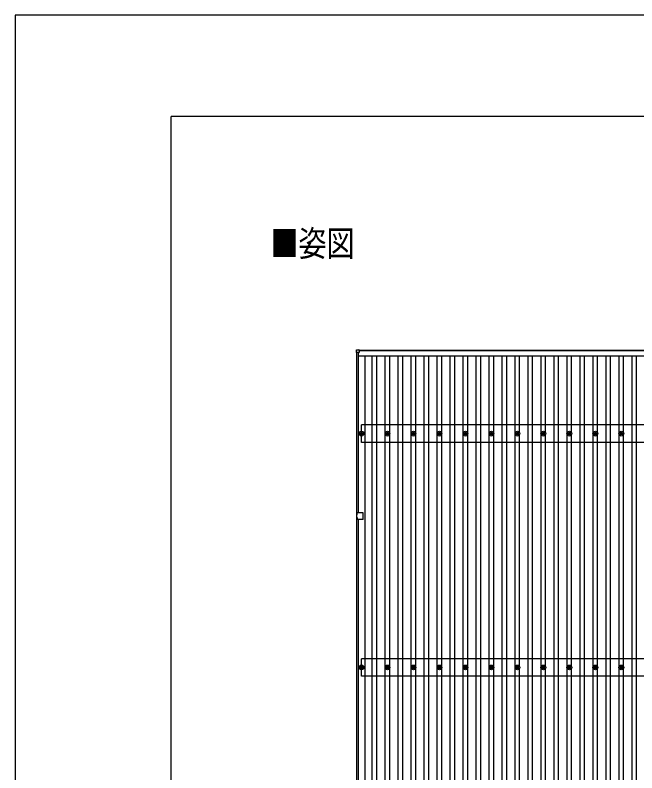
# Model space of a CAD drawing. Units: millimetres, scale not verified. Extents: x -16820 to 16820, y -11880 to 11880.
# Drawn here: x -16820 to -12035, y 6047 to 11880 of the extents above; entities that cross this region are included whole.
import ezdxf
from ezdxf.enums import TextEntityAlignment as Align

# ---------------------------------------------------------------- set-up
doc = ezdxf.new("R2010")
doc.units = ezdxf.units.MM
doc.header["$LTSCALE"] = 50
for name, color, linetype in [('0-2_USER1', 3, 'Continuous'), ('0-4_YKK_13', 4, 'Continuous'), ('0-5_YKK_A1', 4, 'Continuous'), ('0-7_YKK_ZWAK', 7, 'Continuous')]:
    doc.layers.add(name, color=color, linetype=linetype)
doc.styles.add('ＭＳ ゴシック', font='')
doc.styles.get('ＭＳ ゴシック').set_extended_font_data('MS Gothic')

msp = doc.modelspace()

# ---------------------------------------------------------------- linework, layer by layer
at = {"layer": '0-4_YKK_13'}
for p, q in [((-14192.47, 9284.3), (-14192.47, 9302.3)), ((-14191.47, 9303.3), (-14173.47, 9303.3)), ((-14173.47, 9283.3), (-14191.47, 9283.3)), ((-14172.47, 9302.3), (-14172.47, 9284.3)), ((-14164.17, 8660.11), (-14159.76, 8660.11)), ((-14164.17, 8656.61), (-14159.76, 8656.61)), ((-14155.92, 8668.36), (-14155.92, 8663.95)), ((-14155.92, 8652.78), (-14155.92, 8648.37)), ((-14152.42, 8668.36), (-14152.42, 8663.95)), ((-14152.42, 8652.78), (-14152.42, 8648.37)), ((-14148.59, 8660.11), (-14144.18, 8660.11)), ((-14148.59, 8656.61), (-14144.18, 8656.61)), ((-13964.17, 8660.11), (-13959.76, 8660.11)), ((-13964.17, 8656.61), (-13959.76, 8656.61)), ((-13955.92, 8668.36), (-13955.92, 8663.95)), ((-13955.92, 8652.78), (-13955.92, 8648.37)), ((-13952.42, 8668.36), (-13952.42, 8663.95)), ((-13952.42, 8652.78), (-13952.42, 8648.37)), ((-13948.59, 8660.11), (-13944.18, 8660.11)), ((-13948.59, 8656.61), (-13944.18, 8656.61)), ((-13764.17, 8660.11), (-13759.76, 8660.11)), ((-13764.17, 8656.61), (-13759.76, 8656.61)), ((-13755.93, 8668.36), (-13755.93, 8663.95)), ((-13755.93, 8652.78), (-13755.93, 8648.37)), ((-13752.43, 8668.36), (-13752.43, 8663.95)), ((-13752.43, 8652.78), (-13752.43, 8648.37)), ((-13748.59, 8660.11), (-13744.18, 8660.11)), ((-13748.59, 8656.61), (-13744.18, 8656.61)), ((-13564.17, 8660.11), (-13559.76, 8660.11)), ((-13564.17, 8656.61), (-13559.76, 8656.61)), ((-13555.93, 8668.36), (-13555.93, 8663.95)), ((-13555.93, 8652.78), (-13555.93, 8648.37)), ((-13552.43, 8668.36), (-13552.43, 8663.95)), ((-13552.43, 8652.78), (-13552.43, 8648.37)), ((-13548.59, 8660.11), (-13544.18, 8660.11)), ((-13548.59, 8656.61), (-13544.18, 8656.61)), ((-13364.17, 8660.11), (-13359.76, 8660.11)), ((-13364.17, 8656.61), (-13359.76, 8656.61)), ((-13355.93, 8668.36), (-13355.93, 8663.95)), ((-13355.93, 8652.78), (-13355.93, 8648.37)), ((-13352.43, 8668.36), (-13352.43, 8663.95)), ((-13352.43, 8652.78), (-13352.43, 8648.37)), ((-13348.59, 8660.11), (-13344.18, 8660.11)), ((-13348.59, 8656.61), (-13344.18, 8656.61)), ((-13164.17, 8660.11), (-13159.76, 8660.11)), ((-13164.17, 8656.61), (-13159.76, 8656.61)), ((-13155.93, 8668.36), (-13155.93, 8663.95)), ((-13155.93, 8652.78), (-13155.93, 8648.37)), ((-13152.43, 8668.36), (-13152.43, 8663.95)), ((-13152.43, 8652.78), (-13152.43, 8648.37)), ((-13148.59, 8660.11), (-13144.18, 8660.11)), ((-13148.59, 8656.61), (-13144.18, 8656.61)), ((-12964.17, 8660.11), (-12959.76, 8660.11)), ((-12964.17, 8656.61), (-12959.76, 8656.61)), ((-12955.93, 8668.36), (-12955.93, 8663.95)), ((-12955.93, 8652.78), (-12955.93, 8648.37)), ((-12952.43, 8668.36), (-12952.43, 8663.95)), ((-12952.43, 8652.78), (-12952.43, 8648.37)), ((-12948.59, 8660.11), (-12944.18, 8660.11)), ((-12948.59, 8656.61), (-12944.18, 8656.61)), ((-12764.17, 8660.11), (-12759.76, 8660.11)), ((-12764.17, 8656.61), (-12759.76, 8656.61)), ((-12755.93, 8668.36), (-12755.93, 8663.95)), ((-12755.93, 8652.78), (-12755.93, 8648.37)), ((-12752.43, 8668.36), (-12752.43, 8663.95)), ((-12752.43, 8652.78), (-12752.43, 8648.37)), ((-12748.59, 8660.11), (-12744.18, 8660.11)), ((-12748.59, 8656.61), (-12744.18, 8656.61)), ((-12564.17, 8660.11), (-12559.76, 8660.11)), ((-12564.17, 8656.61), (-12559.76, 8656.61)), ((-12555.93, 8668.36), (-12555.93, 8663.95)), ((-12555.93, 8652.78), (-12555.93, 8648.37)), ((-12552.43, 8668.36), (-12552.43, 8663.95)), ((-12552.43, 8652.78), (-12552.43, 8648.37)), ((-12548.59, 8660.11), (-12544.18, 8660.11)), ((-12548.59, 8656.61), (-12544.18, 8656.61)), ((-12364.17, 8660.11), (-12359.76, 8660.11)), ((-12364.17, 8656.61), (-12359.76, 8656.61)), ((-12355.93, 8668.36), (-12355.93, 8663.95)), ((-12355.93, 8652.78), (-12355.93, 8648.37)), ((-12352.43, 8668.36), (-12352.43, 8663.95)), ((-12352.43, 8652.78), (-12352.43, 8648.37)), ((-12348.59, 8660.11), (-12344.18, 8660.11)), ((-12348.59, 8656.61), (-12344.18, 8656.61)), ((-12164.17, 8660.11), (-12159.76, 8660.11)), ((-12164.17, 8656.61), (-12159.76, 8656.61)), ((-12155.93, 8668.36), (-12155.93, 8663.95)), ((-12155.93, 8652.78), (-12155.93, 8648.37)), ((-12152.43, 8668.36), (-12152.43, 8663.95)), ((-12152.43, 8652.78), (-12152.43, 8648.37)), ((-12148.59, 8660.11), (-12144.18, 8660.11)), ((-12148.59, 8656.61), (-12144.18, 8656.61)), ((-14189.67, 8013.09), (-14189.67, 8033.09)), ((-14188.17, 8033.09), (-14189.67, 8033.09)), ((-14188.17, 8013.09), (-14189.67, 8013.09)), ((-14188.17, 8033.09), (-14188.17, 8047.09)), ((-14188.17, 8013.09), (-14188.17, 7999.09)), ((-14165.57, 8048.09), (-14187.17, 8048.09)), ((-14165.57, 7998.09), (-14187.17, 7998.09)), ((-14142.17, 8048.09), (-14164.77, 8048.09)), ((-14142.17, 7998.09), (-14164.77, 7998.09)), ((-14141.17, 8023.49), (-14141.17, 8047.09)), ((-14141.17, 7999.09), (-14141.17, 8022.69)), ((-14164.17, 6860.11), (-14159.76, 6860.11)), ((-14164.17, 6856.61), (-14159.76, 6856.61)), ((-14155.92, 6868.36), (-14155.92, 6863.95)), ((-14155.92, 6852.78), (-14155.92, 6848.37)), ((-14152.42, 6868.36), (-14152.42, 6863.95)), ((-14152.42, 6852.78), (-14152.42, 6848.37)), ((-14148.59, 6860.11), (-14144.18, 6860.11)), ((-14148.59, 6856.61), (-14144.18, 6856.61)), ((-13964.17, 6860.11), (-13959.76, 6860.11)), ((-13964.17, 6856.61), (-13959.76, 6856.61)), ((-13955.92, 6868.36), (-13955.92, 6863.95)), ((-13955.92, 6852.78), (-13955.92, 6848.37)), ((-13952.42, 6868.36), (-13952.42, 6863.95)), ((-13952.42, 6852.78), (-13952.42, 6848.37)), ((-13948.59, 6860.11), (-13944.18, 6860.11)), ((-13948.59, 6856.61), (-13944.18, 6856.61)), ((-13764.17, 6860.11), (-13759.76, 6860.11)), ((-13764.17, 6856.61), (-13759.76, 6856.61)), ((-13755.93, 6868.36), (-13755.93, 6863.95)), ((-13755.93, 6852.78), (-13755.93, 6848.37)), ((-13752.43, 6868.36), (-13752.43, 6863.95)), ((-13752.43, 6852.78), (-13752.43, 6848.37)), ((-13748.59, 6860.11), (-13744.18, 6860.11)), ((-13748.59, 6856.61), (-13744.18, 6856.61)), ((-13564.17, 6860.11), (-13559.76, 6860.11)), ((-13564.17, 6856.61), (-13559.76, 6856.61)), ((-13555.93, 6868.36), (-13555.93, 6863.95)), ((-13555.93, 6852.78), (-13555.93, 6848.37)), ((-13552.43, 6868.36), (-13552.43, 6863.95)), ((-13552.43, 6852.78), (-13552.43, 6848.37)), ((-13548.59, 6860.11), (-13544.18, 6860.11)), ((-13548.59, 6856.61), (-13544.18, 6856.61)), ((-13364.17, 6860.11), (-13359.76, 6860.11)), ((-13364.17, 6856.61), (-13359.76, 6856.61)), ((-13355.93, 6868.36), (-13355.93, 6863.95)), ((-13355.93, 6852.78), (-13355.93, 6848.37)), ((-13352.43, 6868.36), (-13352.43, 6863.95)), ((-13352.43, 6852.78), (-13352.43, 6848.37)), ((-13348.59, 6860.11), (-13344.18, 6860.11)), ((-13348.59, 6856.61), (-13344.18, 6856.61)), ((-13164.17, 6860.11), (-13159.76, 6860.11)), ((-13164.17, 6856.61), (-13159.76, 6856.61)), ((-13155.93, 6868.36), (-13155.93, 6863.95)), ((-13155.93, 6852.78), (-13155.93, 6848.37)), ((-13152.43, 6868.36), (-13152.43, 6863.95)), ((-13152.43, 6852.78), (-13152.43, 6848.37)), ((-13148.59, 6860.11), (-13144.18, 6860.11)), ((-13148.59, 6856.61), (-13144.18, 6856.61)), ((-12964.17, 6860.11), (-12959.76, 6860.11)), ((-12964.17, 6856.61), (-12959.76, 6856.61)), ((-12955.93, 6868.36), (-12955.93, 6863.95)), ((-12955.93, 6852.78), (-12955.93, 6848.37)), ((-12952.43, 6868.36), (-12952.43, 6863.95)), ((-12952.43, 6852.78), (-12952.43, 6848.37)), ((-12948.59, 6860.11), (-12944.18, 6860.11)), ((-12948.59, 6856.61), (-12944.18, 6856.61)), ((-12764.17, 6860.11), (-12759.76, 6860.11)), ((-12764.17, 6856.61), (-12759.76, 6856.61)), ((-12755.93, 6868.36), (-12755.93, 6863.95)), ((-12755.93, 6852.78), (-12755.93, 6848.37)), ((-12752.43, 6868.36), (-12752.43, 6863.95)), ((-12752.43, 6852.78), (-12752.43, 6848.37)), ((-12748.59, 6860.11), (-12744.18, 6860.11)), ((-12748.59, 6856.61), (-12744.18, 6856.61)), ((-12564.17, 6860.11), (-12559.76, 6860.11)), ((-12564.17, 6856.61), (-12559.76, 6856.61)), ((-12555.93, 6868.36), (-12555.93, 6863.95)), ((-12555.93, 6852.78), (-12555.93, 6848.37)), ((-12552.43, 6868.36), (-12552.43, 6863.95)), ((-12552.43, 6852.78), (-12552.43, 6848.37)), ((-12548.59, 6860.11), (-12544.18, 6860.11)), ((-12548.59, 6856.61), (-12544.18, 6856.61)), ((-12364.17, 6860.11), (-12359.76, 6860.11)), ((-12364.17, 6856.61), (-12359.76, 6856.61)), ((-12355.93, 6868.36), (-12355.93, 6863.95)), ((-12355.93, 6852.78), (-12355.93, 6848.37)), ((-12352.43, 6868.36), (-12352.43, 6863.95)), ((-12352.43, 6852.78), (-12352.43, 6848.37)), ((-12348.59, 6860.11), (-12344.18, 6860.11)), ((-12348.59, 6856.61), (-12344.18, 6856.61)), ((-12164.17, 6860.11), (-12159.76, 6860.11)), ((-12164.17, 6856.61), (-12159.76, 6856.61)), ((-12155.93, 6868.36), (-12155.93, 6863.95)), ((-12155.93, 6852.78), (-12155.93, 6848.37)), ((-12152.43, 6868.36), (-12152.43, 6863.95)), ((-12152.43, 6852.78), (-12152.43, 6848.37)), ((-12148.59, 6860.11), (-12144.18, 6860.11)), ((-12148.59, 6856.61), (-12144.18, 6856.61))]:
    msp.add_line(p, q, dxfattribs=at)
for centre, radius in [((-14154.17, 8658.36), 18.25), ((-14154.17, 8658.36), 10.15), ((-14154.17, 8658.36), 5.85), ((-14154.17, 8658.36), 5.25), ((-13954.17, 8658.36), 18.25), ((-13954.17, 8658.36), 10.15), ((-13954.17, 8658.36), 5.85), ((-13954.17, 8658.36), 5.25), ((-13754.18, 8658.36), 18.25), ((-13754.18, 8658.36), 10.15), ((-13754.18, 8658.36), 5.85), ((-13754.18, 8658.36), 5.25), ((-13554.18, 8658.36), 18.25), ((-13554.18, 8658.36), 10.15), ((-13554.18, 8658.36), 5.85), ((-13554.18, 8658.36), 5.25), ((-13354.18, 8658.36), 18.25), ((-13354.18, 8658.36), 10.15), ((-13354.18, 8658.36), 5.85), ((-13354.18, 8658.36), 5.25), ((-13154.18, 8658.36), 18.25), ((-13154.18, 8658.36), 10.15), ((-13154.18, 8658.36), 5.85), ((-13154.18, 8658.36), 5.25), ((-12954.18, 8658.36), 18.25), ((-12954.18, 8658.36), 10.15), ((-12954.18, 8658.36), 5.85), ((-12954.18, 8658.36), 5.25), ((-12754.18, 8658.36), 18.25), ((-12754.18, 8658.36), 10.15), ((-12754.18, 8658.36), 5.85), ((-12754.18, 8658.36), 5.25), ((-12554.18, 8658.36), 18.25), ((-12554.18, 8658.36), 10.15), ((-12554.18, 8658.36), 5.85), ((-12554.18, 8658.36), 5.25), ((-12354.18, 8658.36), 18.25), ((-12354.18, 8658.36), 10.15), ((-12354.18, 8658.36), 5.85), ((-12354.18, 8658.36), 5.25), ((-12154.18, 8658.36), 18.25), ((-12154.18, 8658.36), 10.15), ((-12154.18, 8658.36), 5.85), ((-12154.18, 8658.36), 5.25), ((-14154.17, 6858.36), 18.25), ((-14154.17, 6858.36), 10.15), ((-14154.17, 6858.36), 5.85), ((-14154.17, 6858.36), 5.25), ((-13954.17, 6858.36), 18.25), ((-13954.17, 6858.36), 10.15), ((-13954.17, 6858.36), 5.85), ((-13954.17, 6858.36), 5.25), ((-13754.18, 6858.36), 18.25), ((-13754.18, 6858.36), 10.15), ((-13754.18, 6858.36), 5.85), ((-13754.18, 6858.36), 5.25), ((-13554.18, 6858.36), 18.25), ((-13554.18, 6858.36), 10.15), ((-13554.18, 6858.36), 5.85), ((-13554.18, 6858.36), 5.25), ((-13354.18, 6858.36), 18.25), ((-13354.18, 6858.36), 10.15), ((-13354.18, 6858.36), 5.85), ((-13354.18, 6858.36), 5.25), ((-13154.18, 6858.36), 18.25), ((-13154.18, 6858.36), 10.15), ((-13154.18, 6858.36), 5.85), ((-13154.18, 6858.36), 5.25), ((-12954.18, 6858.36), 18.25), ((-12954.18, 6858.36), 10.15), ((-12954.18, 6858.36), 5.85), ((-12954.18, 6858.36), 5.25), ((-12754.18, 6858.36), 18.25), ((-12754.18, 6858.36), 10.15), ((-12754.18, 6858.36), 5.85), ((-12754.18, 6858.36), 5.25), ((-12554.18, 6858.36), 18.25), ((-12554.18, 6858.36), 10.15), ((-12554.18, 6858.36), 5.85), ((-12554.18, 6858.36), 5.25), ((-12354.18, 6858.36), 18.25), ((-12354.18, 6858.36), 10.15), ((-12354.18, 6858.36), 5.85), ((-12354.18, 6858.36), 5.25), ((-12154.18, 6858.36), 18.25), ((-12154.18, 6858.36), 10.15), ((-12154.18, 6858.36), 5.85), ((-12154.18, 6858.36), 5.25)]:
    msp.add_circle(centre, radius, dxfattribs=at)
for centre, radius, start, end in [((-14191.47, 9302.3), 1, 90, 180), ((-14191.47, 9284.3), 1, 180, 270), ((-14173.47, 9302.3), 1, 0, 90), ((-14173.47, 9284.3), 1, 270, 0), ((-14187.17, 8047.09), 1, 90, 180), ((-14187.17, 7999.09), 1, 180, 269.99999), ((-14165.17, 8048.39), 0.5, 216.8699, 323.1301), ((-14165.17, 7997.79), 0.5, 36.8699, 143.1301), ((-14142.17, 8047.09), 1, 0, 90), ((-14142.17, 7999.09), 1, 269.99999, 0), ((-14140.87, 8023.09), 0.5, 126.8699, 233.1301)]:
    msp.add_arc(centre, radius, start, end, dxfattribs=at)
at = {"layer": '0-5_YKK_A1'}
for p, q in [((-14189.17, 8033.09), (-14189.17, 9283.3)), ((-14177.17, 8048.09), (-14177.17, 9283.3)), ((-14172.47, 9300), (-8735.87, 9300)), ((-8735.87, 9295.21), (-14172.47, 9295.21)), ((-14177.17, 9257.21), (-8731.17, 9257.21)), ((-14127.67, 9257.21), (-14127.67, 2656.55)), ((-14071.67, 2656.55), (-14071.67, 9257.21)), ((-14036.67, 2656.55), (-14036.67, 9257.21)), ((-13971.67, 8663.54), (-13971.67, 9257.21)), ((-13936.67, 8663.54), (-13936.67, 9257.21)), ((-13871.67, 2656.55), (-13871.67, 9257.21)), ((-13836.67, 2656.55), (-13836.67, 9257.21)), ((-13771.67, 8663.55), (-13771.67, 9257.21)), ((-13736.67, 8663.53), (-13736.67, 9257.21)), ((-13671.67, 2656.55), (-13671.67, 9257.21)), ((-13636.67, 2656.55), (-13636.67, 9257.21)), ((-13571.67, 8663.55), (-13571.67, 9257.21)), ((-13536.67, 8663.53), (-13536.67, 9257.21)), ((-13471.67, 2656.55), (-13471.67, 9257.21)), ((-13436.67, 2656.55), (-13436.67, 9257.21)), ((-13371.67, 8663.55), (-13371.67, 9257.21)), ((-13336.67, 8663.53), (-13336.67, 9257.21)), ((-13271.67, 2656.55), (-13271.67, 9257.21)), ((-13236.67, 2656.55), (-13236.67, 9257.21)), ((-13171.67, 8663.55), (-13171.67, 9257.21)), ((-13136.67, 8663.53), (-13136.67, 9257.21)), ((-13071.67, 2656.55), (-13071.67, 9257.21)), ((-13036.67, 2656.55), (-13036.67, 9257.21)), ((-12971.67, 8663.55), (-12971.67, 9257.21)), ((-12936.67, 8663.53), (-12936.67, 9257.21)), ((-12871.67, 2656.55), (-12871.67, 9257.21)), ((-12836.67, 2656.55), (-12836.67, 9257.21)), ((-12771.67, 8663.55), (-12771.67, 9257.21)), ((-12736.67, 8663.53), (-12736.67, 9257.21)), ((-12671.67, 2656.55), (-12671.67, 9257.21)), ((-12636.67, 2656.55), (-12636.67, 9257.21)), ((-12571.67, 8663.55), (-12571.67, 9257.21)), ((-12536.67, 8663.53), (-12536.67, 9257.21)), ((-12471.67, 2656.55), (-12471.67, 9257.21)), ((-12436.67, 2656.55), (-12436.67, 9257.21)), ((-12371.67, 8663.55), (-12371.67, 9257.21)), ((-12336.67, 8663.53), (-12336.67, 9257.21)), ((-12271.67, 2656.55), (-12271.67, 9257.21)), ((-12236.67, 2656.55), (-12236.67, 9257.21)), ((-12171.67, 8663.55), (-12171.67, 9257.21)), ((-12136.67, 8663.53), (-12136.67, 9257.21)), ((-12071.67, 2656.55), (-12071.67, 9257.21)), ((-12036.67, 2656.55), (-12036.67, 9257.21)), ((-8754.17, 8725.36), (-14154.17, 8725.36)), ((-14154.17, 8591.36), (-14154.17, 8725.36)), ((-13971.67, 6863.54), (-13971.67, 8653.19)), ((-13936.67, 6863.54), (-13936.67, 8653.19)), ((-13771.67, 6863.55), (-13771.67, 8653.18)), ((-13736.67, 6863.53), (-13736.67, 8653.2)), ((-13571.67, 6863.55), (-13571.67, 8653.18)), ((-13536.67, 6863.53), (-13536.67, 8653.2)), ((-13371.67, 6863.55), (-13371.67, 8653.18)), ((-13336.67, 6863.53), (-13336.67, 8653.2)), ((-13171.67, 6863.55), (-13171.67, 8653.18)), ((-13136.67, 6863.53), (-13136.67, 8653.2)), ((-12971.67, 6863.55), (-12971.67, 8653.18)), ((-12936.67, 6863.53), (-12936.67, 8653.2)), ((-12771.67, 6863.55), (-12771.67, 8653.18)), ((-12736.67, 6863.53), (-12736.67, 8653.2)), ((-12571.67, 6863.55), (-12571.67, 8653.18)), ((-12536.67, 6863.53), (-12536.67, 8653.2)), ((-12371.67, 6863.55), (-12371.67, 8653.18)), ((-12336.67, 6863.53), (-12336.67, 8653.2)), ((-12171.67, 6863.55), (-12171.67, 8653.18)), ((-12136.67, 6863.53), (-12136.67, 8653.2)), ((-8754.17, 8591.36), (-14154.17, 8591.36)), ((-14189.17, 2625.26), (-14189.17, 8013.09)), ((-14177.17, 2625.26), (-14177.17, 7998.09)), ((-8754.17, 6925.36), (-14154.17, 6925.36)), ((-14154.17, 6791.36), (-14154.17, 6925.36)), ((-13971.67, 5063.54), (-13971.67, 6853.19)), ((-13936.67, 5063.54), (-13936.67, 6853.19)), ((-13771.67, 5063.55), (-13771.67, 6853.18)), ((-13736.67, 5063.53), (-13736.67, 6853.2)), ((-13571.67, 5063.55), (-13571.67, 6853.18)), ((-13536.67, 5063.53), (-13536.67, 6853.2)), ((-13371.67, 5063.55), (-13371.67, 6853.18)), ((-13336.67, 5063.53), (-13336.67, 6853.2)), ((-13171.67, 5063.55), (-13171.67, 6853.18)), ((-13136.67, 5063.53), (-13136.67, 6853.2)), ((-12971.67, 5063.55), (-12971.67, 6853.18)), ((-12936.67, 5063.53), (-12936.67, 6853.2)), ((-12771.67, 5063.55), (-12771.67, 6853.18)), ((-12736.67, 5063.53), (-12736.67, 6853.2)), ((-12571.67, 5063.55), (-12571.67, 6853.18)), ((-12536.67, 5063.53), (-12536.67, 6853.2)), ((-12371.67, 5063.55), (-12371.67, 6853.18)), ((-12336.67, 5063.53), (-12336.67, 6853.2)), ((-12171.67, 5063.55), (-12171.67, 6853.18)), ((-12136.67, 5063.53), (-12136.67, 6853.2)), ((-8754.17, 6791.36), (-14154.17, 6791.36))]:
    msp.add_line(p, q, dxfattribs=at)
at = {"layer": '0-7_YKK_ZWAK'}
for p in [(15580.08, 11100), (-15619.92, -10100)]:
    msp.add_line(p, (-15619.92, 11100), dxfattribs=at)
msp.add_lwpolyline([(-16820, -11880), (16820, -11880), (16820, 11880), (-16820, 11880)], close=True, dxfattribs=at)

# ---------------------------------------------------------------- texts
at = {"layer": '0-2_USER1', "style": 'ＭＳ ゴシック', "width": 0.8}
msp.add_text('■姿図', height=197.9, dxfattribs=at).set_placement((-14855.14, 9964.69), align=Align.BOTTOM_LEFT)

doc.saveas('drawing.dxf')
